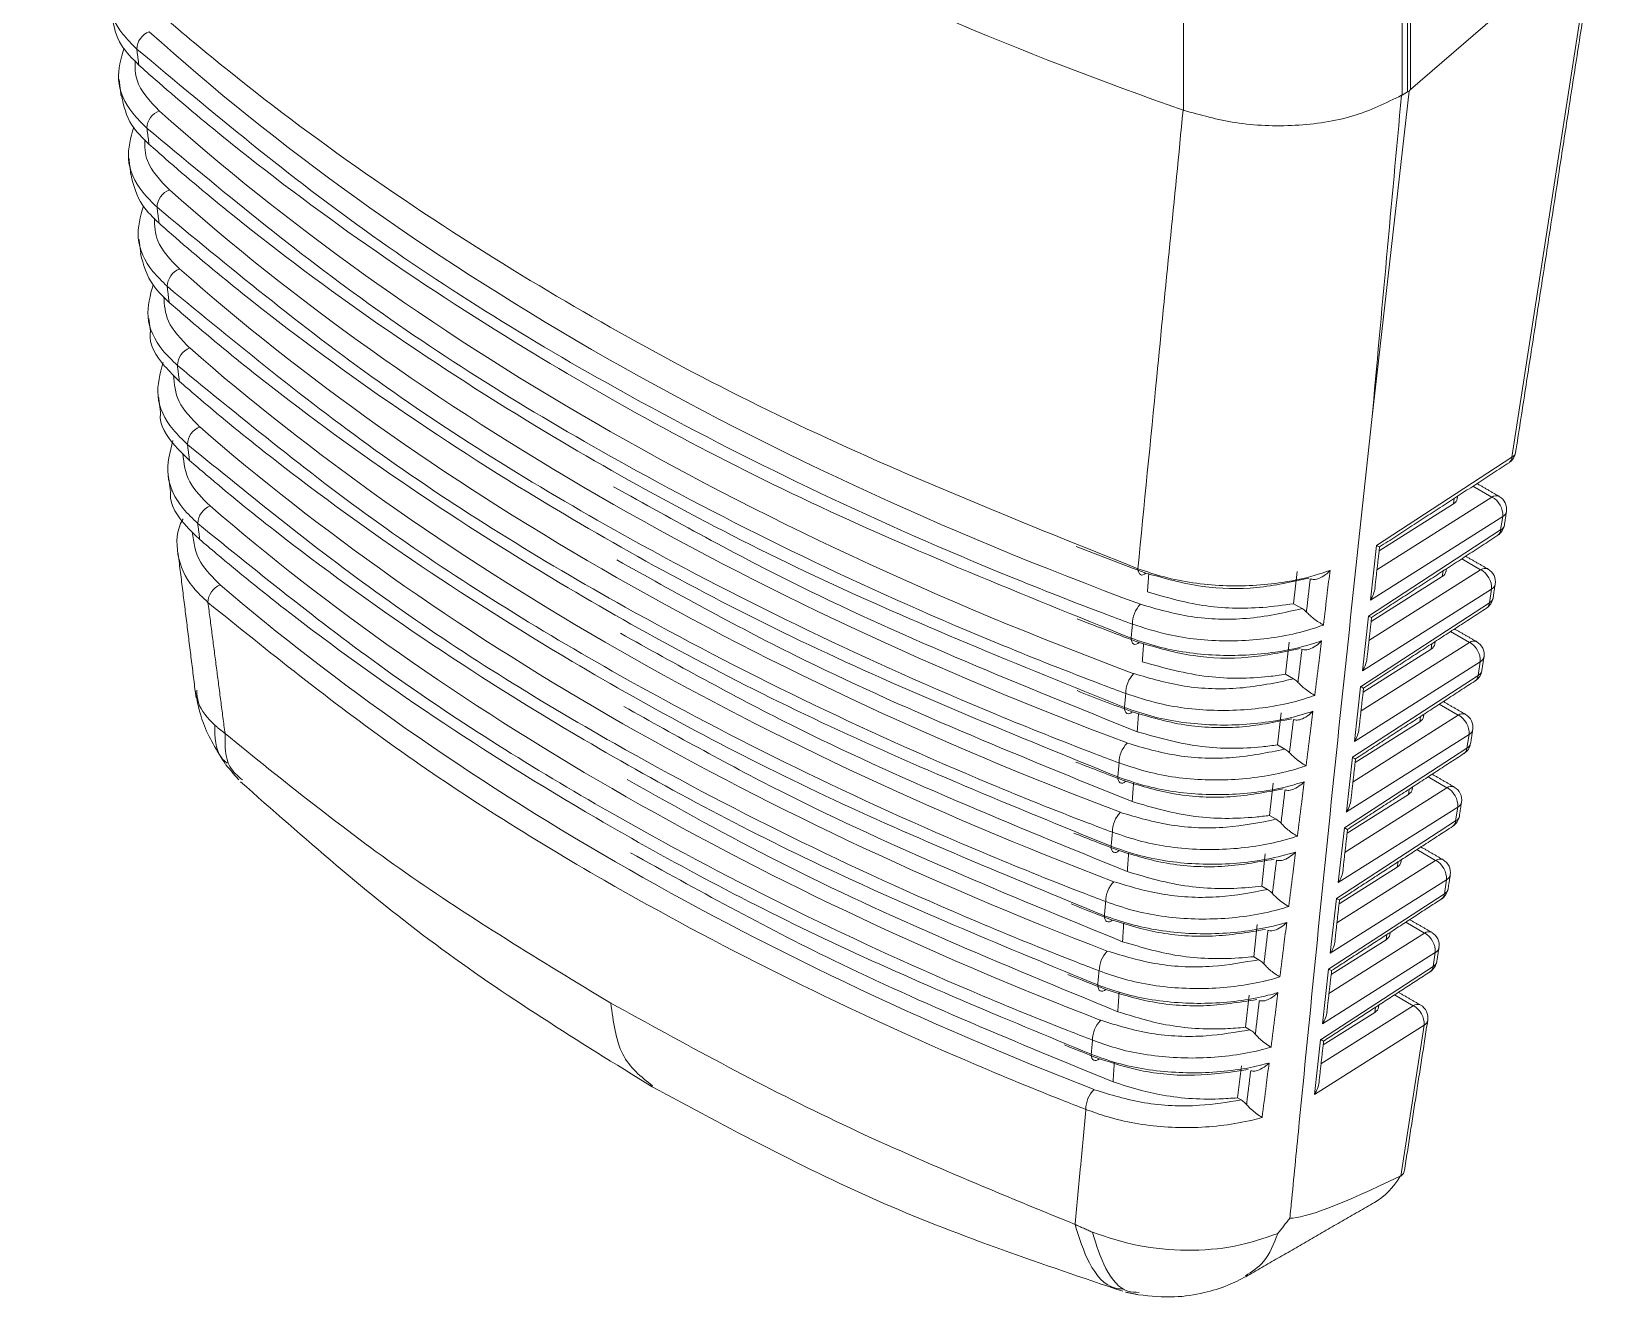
# Model space of a CAD drawing. Extents: x 12.1 to 108.7, y 1 to 80.4.
# Drawn here: x 75.076 to 76.145, y 57.754 to 58.606 of the extents above; entities that cross this region are included whole.
import ezdxf

# ---------------------------------------------------------------- set-up
doc = ezdxf.new("R2010")
doc.units = 0
doc.header["$MEASUREMENT"] = 0
doc.linetypes.add('SLD-Solid', pattern=[0])
doc.layers.add('OBJECT', color=7, linetype='CONTINUOUS')

msp = doc.modelspace()

# ---------------------------------------------------------------- linework, layer by layer
at = {"layer": 'OBJECT', "linetype": 'SLD-Solid', "lineweight": 15}
for p, q in [((76.1256, 58.6722), (76.0042, 58.5672)), ((75.9984, 58.5635), (75.9984, 58.6656)), ((76.002, 58.6677), (76.002, 58.5657)), ((76.0042, 58.5672), (76.0042, 58.6689)), ((75.8512, 58.655), (75.8512, 58.5533)), ((76.1223, 58.6421), (76.0724, 58.3197)), ((75.9781, 58.3451), (76.0031, 58.5662)), ((76.002, 58.5657), (75.9984, 58.5635)), ((75.9984, 58.5635), (75.9981, 58.5634)), ((75.9812, 58.2604), (76.0724, 58.3197)), ((76.0589, 58.2929), (76.0461, 58.3003)), ((75.9815, 58.244), (76.0589, 58.2929)), ((75.983, 58.2568), (76.033, 58.2884)), ((76.033, 58.2884), (76.0336, 58.2922)), ((76.0662, 58.2799), (75.9771, 58.2235)), ((76.0648, 58.2708), (76.0662, 58.2799)), ((75.9759, 58.2129), (76.0648, 58.2708)), ((75.9771, 58.2235), (75.9812, 58.2604)), ((75.9761, 58.1965), (76.0513, 58.244)), ((76.0513, 58.244), (76.0386, 58.2514)), ((75.9254, 58.2212), (75.9278, 58.2428)), ((75.9776, 58.2093), (76.0255, 58.2395)), ((76.0255, 58.2395), (76.026, 58.2432)), ((76.0586, 58.231), (75.9717, 58.176)), ((76.0572, 58.2218), (76.0586, 58.231)), ((75.9311, 58.2179), (75.9254, 58.2212)), ((75.9705, 58.1653), (76.0572, 58.2218)), ((75.9717, 58.176), (75.9759, 58.2129)), ((76.0438, 58.1951), (76.031, 58.2025)), ((75.92, 58.1737), (75.9225, 58.1953)), ((75.9708, 58.149), (76.0438, 58.1951)), ((75.9722, 58.1617), (76.0179, 58.1906)), ((76.0179, 58.1906), (76.0185, 58.1943)), ((76.0511, 58.1821), (75.9663, 58.1285)), ((76.0496, 58.1729), (76.0511, 58.1821)), ((75.9254, 58.1706), (75.92, 58.1737)), ((75.9651, 58.1178), (76.0496, 58.1729)), ((75.9663, 58.1285), (75.9705, 58.1653)), ((75.9146, 58.1262), (75.9171, 58.1478)), ((76.0362, 58.1462), (76.0235, 58.1535)), ((75.9654, 58.1014), (76.0362, 58.1462)), ((75.9668, 58.1142), (76.0103, 58.1417)), ((76.0103, 58.1417), (76.0109, 58.1453)), ((75.9195, 58.1233), (75.9146, 58.1262)), ((76.0435, 58.1332), (75.9609, 58.081)), ((76.0421, 58.1239), (76.0435, 58.1332)), ((75.9597, 58.0703), (76.0421, 58.1239)), ((75.9609, 58.081), (75.9651, 58.1178)), ((76.0286, 58.0973), (76.016, 58.1046)), ((75.9092, 58.0786), (75.9117, 58.1003)), ((75.96, 58.0539), (76.0286, 58.0973)), ((76.0027, 58.0928), (76.0033, 58.0964)), ((76.0359, 58.0843), (75.9555, 58.0335)), ((75.9614, 58.0667), (76.0027, 58.0928)), ((76.0345, 58.075), (76.0359, 58.0843)), ((75.9137, 58.0761), (75.9092, 58.0786)), ((75.9543, 58.0228), (76.0345, 58.075)), ((75.9555, 58.0335), (75.9597, 58.0703)), ((75.9039, 58.0311), (75.9063, 58.0528)), ((76.021, 58.0484), (76.0084, 58.0557)), ((75.9546, 58.0064), (76.021, 58.0484)), ((75.9561, 58.0192), (75.9952, 58.0439)), ((75.9952, 58.0439), (75.9957, 58.0474)), ((75.9078, 58.0288), (75.9039, 58.0311)), ((76.0284, 58.0354), (75.9501, 57.9859)), ((76.0269, 58.026), (76.0284, 58.0354)), ((75.9489, 57.9753), (76.0269, 58.026)), ((75.9501, 57.9859), (75.9543, 58.0228)), ((75.8985, 57.9836), (75.9009, 58.0053)), ((75.9492, 57.9589), (76.0135, 57.9995)), ((75.9876, 57.995), (75.9881, 57.9985)), ((76.0135, 57.9995), (76.0009, 58.0068)), ((75.9507, 57.9717), (75.9876, 57.995)), ((75.9019, 57.9816), (75.8985, 57.9836)), ((75.9436, 57.9277), (76.0193, 57.9771)), ((76.0208, 57.9865), (75.9448, 57.9384)), ((76.0193, 57.9771), (76.0208, 57.9865)), ((75.9448, 57.9384), (75.9489, 57.9753)), ((75.8931, 57.9361), (75.8955, 57.9577)), ((76.0059, 57.9506), (75.9934, 57.9579)), ((75.9438, 57.9114), (76.0059, 57.9506)), ((75.9453, 57.9242), (75.98, 57.9461)), ((75.98, 57.9461), (75.9806, 57.9495)), ((75.896, 57.9344), (75.8931, 57.9361)), ((76.0132, 57.9376), (75.9394, 57.8909)), ((76.0132, 57.9376), (75.9975, 57.836)), ((75.9394, 57.8909), (75.9436, 57.9277)), ((75.8877, 57.8886), (75.8902, 57.9102)), ((75.89, 57.8872), (75.8877, 57.8886))]:
    msp.add_line(p, q, dxfattribs=at)
at = {"layer": 'OBJECT', "linetype": 'SLD-Solid', "lineweight": 15, "flags": 128}
for points in [[(75.8259, 58.2418), (75.8249, 58.2411), (75.8239, 58.2406), (75.823, 58.2405), (75.8222, 58.2408), (75.8216, 58.2413), (75.8211, 58.2422), (75.8207, 58.2434), (75.8206, 58.2447)], [(75.8214, 58.1951), (75.8204, 58.1943), (75.8194, 58.1939), (75.8185, 58.1938), (75.8177, 58.194), (75.817, 58.1946), (75.8165, 58.1955), (75.8162, 58.1966), (75.816, 58.198)], [(75.8169, 58.1484), (75.8158, 58.1476), (75.8149, 58.1472), (75.814, 58.1471), (75.8132, 58.1473), (75.8125, 58.1479), (75.812, 58.1488), (75.8116, 58.1499), (75.8115, 58.1513)], [(75.8124, 58.1017), (75.8114, 58.1009), (75.8104, 58.1005), (75.8095, 58.1004), (75.8086, 58.1006), (75.808, 58.1012), (75.8075, 58.1021), (75.8071, 58.1032), (75.807, 58.1046)], [(75.8079, 58.055), (75.8069, 58.0542), (75.8059, 58.0538), (75.805, 58.0537), (75.8042, 58.0539), (75.8035, 58.0545), (75.803, 58.0554), (75.8026, 58.0565), (75.8025, 58.0579)], [(75.8035, 58.0083), (75.8024, 58.0075), (75.8014, 58.0071), (75.8005, 58.007), (75.7997, 58.0072), (75.799, 58.0078), (75.7985, 58.0087), (75.7981, 58.0098), (75.798, 58.0112)], [(75.799, 57.9616), (75.798, 57.9608), (75.797, 57.9604), (75.7961, 57.9603), (75.7952, 57.9606), (75.7945, 57.9611), (75.794, 57.962), (75.7937, 57.9632), (75.7935, 57.9646)], [(75.7946, 57.9149), (75.7936, 57.9142), (75.7925, 57.9137), (75.7916, 57.9137), (75.7908, 57.9139), (75.7901, 57.9145), (75.7896, 57.9153), (75.7892, 57.9165), (75.7891, 57.9179)]]:
    msp.add_lwpolyline(points, dxfattribs=at)
at = {"layer": 'OBJECT', "linetype": 'SLD-Solid', "lineweight": 15}
for centre, radius, start, end in [((76.7096, 61.0185), 2.6103, 243.2151, 250.798), ((75.1595, 58.594), 0.013, 110.834, 178.0602), ((75.1663, 58.5408), 0.013, 111.0096, 178.0787), ((75.1731, 58.4876), 0.013, 111.186, 178.0972), ((75.18, 58.4344), 0.013, 111.3631, 178.1158), ((75.1869, 58.3812), 0.0131, 111.541, 178.1346), ((75.1937, 58.328), 0.0131, 111.7197, 178.1534), ((76.065, 58.3245), 0.01, 303.0601, 351.1981), ((76.0678, 58.3199), 0.00462, 305.6407, 357.5206), ((76.0703, 58.3239), 0.00472, 296.7666, 348.7975), ((75.2007, 58.2748), 0.0131, 111.8992, 178.1723), ((76.0618, 58.2889), 0.00496, 65.3431, 125.2959), ((76.052, 58.2805), 0.0143, 357.7219, 60.9233), ((76.0588, 58.2847), 0.01, 351.1981, 60.0027), ((76.0641, 58.2841), 0.00472, 296.7666, 348.7975), ((76.0574, 58.2756), 0.01, 303.0601, 351.1981), ((76.0602, 58.271), 0.00462, 305.6407, 357.5206), ((76.0627, 58.275), 0.00472, 296.7666, 348.7975), ((76.0542, 58.24), 0.00496, 65.3431, 125.2959), ((76.0444, 58.2316), 0.0143, 357.7219, 60.9233), ((76.0513, 58.2358), 0.01, 351.1981, 60.0027), ((75.2076, 58.2216), 0.0132, 112.0794, 178.1913), ((76.0565, 58.2352), 0.00472, 296.7666, 348.7975), ((76.0498, 58.2266), 0.01, 303.0601, 351.1981), ((76.0551, 58.226), 0.00472, 296.7666, 348.7975), ((75.8362, 58.2075), 0.0193, 136.3229, 180.2906), ((76.0526, 58.222), 0.00462, 305.6407, 357.5206), ((76.0466, 58.1911), 0.00496, 65.3431, 125.2959), ((76.0368, 58.1827), 0.0143, 357.7219, 60.9233), ((76.0437, 58.1869), 0.01, 351.1981, 60.0027), ((76.0489, 58.1863), 0.00472, 296.7666, 348.7975), ((75.8316, 58.1608), 0.0192, 136.0962, 180.2779), ((76.0423, 58.1777), 0.01, 303.0601, 351.1981), ((76.045, 58.1731), 0.00462, 305.6407, 357.5206), ((76.0475, 58.1771), 0.00472, 296.7666, 348.7975), ((76.0391, 58.1422), 0.00496, 65.3431, 125.2959), ((76.0293, 58.1338), 0.0143, 357.7219, 60.9233), ((76.0361, 58.138), 0.01, 351.1981, 60.0027), ((75.827, 58.1141), 0.0191, 135.8695, 180.2651), ((76.0347, 58.1287), 0.01, 303.0601, 351.1981), ((76.0399, 58.1281), 0.00472, 296.7666, 348.7975), ((76.0414, 58.1374), 0.00472, 296.7666, 348.7975), ((76.0374, 58.1241), 0.00462, 305.6407, 357.5206), ((76.0315, 58.0933), 0.00496, 65.3431, 125.2959), ((76.0217, 58.0849), 0.0143, 357.7219, 60.9233), ((76.0286, 58.0891), 0.01, 351.1981, 60.0027), ((76.0338, 58.0885), 0.00472, 296.7666, 348.7975), ((75.8224, 58.0675), 0.019, 135.6426, 180.2521), ((76.0271, 58.0798), 0.01, 303.0601, 351.1981), ((76.0299, 58.0752), 0.00462, 305.6407, 357.5206), ((76.0324, 58.0792), 0.00472, 296.7666, 348.7975), ((76.0239, 58.0444), 0.00496, 65.3431, 125.2959), ((76.0141, 58.036), 0.0143, 357.7219, 60.9233), ((76.021, 58.0402), 0.01, 351.1981, 60.0027), ((75.8178, 58.0208), 0.0189, 135.4157, 180.2389), ((76.0262, 58.0396), 0.00472, 296.7666, 348.7975), ((76.0195, 58.0308), 0.01, 303.0601, 351.1981), ((76.0223, 58.0262), 0.00462, 305.6407, 357.5206), ((76.0248, 58.0302), 0.00472, 296.7666, 348.7975), ((76.0163, 57.9955), 0.00496, 65.3431, 125.2959), ((76.0065, 57.9871), 0.0143, 357.7219, 60.9233), ((76.0134, 57.9913), 0.01, 351.1981, 60.0027), ((75.8133, 57.9741), 0.0188, 135.1887, 180.2255), ((76.0187, 57.9907), 0.00472, 296.7666, 348.7975), ((76.0119, 57.9819), 0.01, 303.0601, 351.1981), ((76.0147, 57.9773), 0.00462, 305.6407, 357.5206), ((76.0172, 57.9813), 0.00472, 296.7666, 348.7975), ((76.0088, 57.9466), 0.00496, 65.3431, 125.2959), ((75.999, 57.9382), 0.0143, 357.7219, 60.9233), ((76.0058, 57.9424), 0.01, 351.1981, 60.0027), ((75.8088, 57.9275), 0.0188, 134.9615, 180.2121), ((76.0111, 57.9418), 0.00472, 296.7666, 348.7975), ((75.8042, 57.8809), 0.0187, 134.7343, 180.1984)]:
    msp.add_arc(centre, radius, start, end, dxfattribs=at)
for centre, major_axis, ratio, start_param, end_param in [((77.0203, 59.3131), (2.2169, 0.0169), 0.582304, 3.708036, 4.137067), ((75.9172, 57.8166), (0.0912, 0.7506), 0.103906, 0.064837, 0.077928), ((75.9172, 57.8161), (0.0954, 0.7545), 0.096523, 0.107077, 0.120165), ((77.8104, 62.488), (1.7566, 14.6383), 0.094069, 1.853491, 1.869003), ((77.0203, 59.2625), (2.2137, 0.0169), 0.582304, 3.711401, 4.133702), ((77.0203, 59.2119), (2.2104, 0.0169), 0.582304, 3.714774, 4.130329), ((77.0203, 59.1613), (2.2072, 0.0168), 0.582304, 3.718154, 4.126948), ((77.0203, 59.1106), (2.2039, 0.0168), 0.582304, 3.721543, 4.123559), ((77.0203, 59.06), (2.2007, 0.0168), 0.582304, 3.72494, 4.120162), ((77.0203, 59.0094), (2.1974, 0.0168), 0.582304, 3.728346, 4.116757), ((76.0255, 58.2923), (0.0101, -0.0001), 0.569185, 5.564189, 6.202605), ((77.0188, 59.3056), (2.2176, -0.0166), 0.572227, 4.123419, 4.148673), ((75.9739, 58.2652), (0.0094, -0.00581), 0.034264, 5.635308, 6.267035), ((77.0203, 58.9588), (2.1942, 0.0167), 0.582304, 3.731759, 4.113343), ((76.0179, 58.2434), (0.0101, -0.0001), 0.569185, 5.564189, 6.202605), ((75.9697, 58.2284), (0.0075, 0.0119), 0.628226, 4.700221, 5.364248), ((75.9685, 58.2177), (0.0094, -0.00581), 0.034264, 5.635308, 6.267035), ((77.0188, 59.2549), (2.2143, -0.0166), 0.572227, 4.12283, 4.14531), ((76.0104, 58.1945), (0.0101, -0.0001), 0.569185, 5.564189, 6.202605), ((75.9643, 58.1808), (0.0075, 0.0119), 0.628226, 4.700221, 5.364248), ((77.0188, 59.2043), (2.2111, -0.0166), 0.572227, 4.121741, 4.141939), ((75.9631, 58.1702), (0.0094, -0.00581), 0.034264, 5.635308, 6.267035), ((75.9589, 58.1333), (0.0075, 0.0119), 0.628226, 4.700221, 5.364248), ((76.0028, 58.1456), (0.0101, -0.0001), 0.569185, 5.564189, 6.202605), ((75.9577, 58.1226), (0.0094, -0.00581), 0.034264, 5.635308, 6.267035), ((77.0188, 59.1537), (2.2078, -0.0165), 0.572227, 4.120272, 4.13856), ((75.9952, 58.0967), (0.0101, -0.0001), 0.569185, 5.564189, 6.202605), ((75.9535, 58.0858), (0.0075, 0.0119), 0.628226, 4.700221, 5.364248), ((77.0188, 59.1031), (2.2046, -0.0165), 0.572227, 4.118507, 4.135173), ((75.9523, 58.0751), (0.0094, -0.00581), 0.034264, 5.635308, 6.267035), ((75.9482, 58.0383), (0.0075, 0.0119), 0.628226, 4.700221, 5.364248), ((75.9876, 58.0478), (0.0101, -0.0001), 0.569185, 5.564189, 6.202605), ((77.0188, 59.0524), (2.2013, -0.0165), 0.572227, 4.116508, 4.131778), ((75.9469, 58.0276), (0.0094, -0.00581), 0.034264, 5.635308, 6.267035), ((75.9801, 57.9989), (0.0101, -0.0001), 0.569185, 5.564189, 6.202605), ((75.9428, 57.9908), (0.0075, 0.0119), 0.628226, 4.700221, 5.364248), ((77.0188, 59.0018), (2.1981, -0.0165), 0.572227, 4.114318, 4.128375), ((75.9416, 57.9801), (0.0094, -0.00581), 0.034264, 5.635308, 6.267035), ((75.9374, 57.9432), (0.0075, 0.0119), 0.628226, 4.700221, 5.364248), ((75.9725, 57.95), (0.0101, -0.0001), 0.569185, 5.564189, 6.202605), ((77.0188, 58.9512), (2.1948, -0.0164), 0.572227, 4.111971, 4.124963), ((75.9362, 57.9326), (0.0094, -0.00581), 0.034264, 5.635308, 6.267035), ((75.932, 57.8957), (0.0075, 0.0119), 0.628226, 4.700221, 5.364248), ((77.4525, 58.807), (1.5344, 0.9976), 0.038755, 3.198798, 3.439911), ((75.9227, 57.9238), (-0.0554, 0.1065), 0.604579, 3.168235, 3.501293)]:
    msp.add_ellipse(centre, major_axis=major_axis, ratio=ratio, start_param=start_param, end_param=end_param, dxfattribs=at)
for points, degree in [([(73.2678, 57.8762), (77.0567, 60.0634)], 1), ([(76.0749, 58.323), (76.1248, 58.6455)], 1), ([(75.1465, 58.5945), (75.1479, 58.5837)], 1), ([(75.1346, 58.5741), (75.1359, 58.5629)], 1), ([(75.8512, 58.5533), (75.851, 58.5534)], 1), ([(75.1533, 58.5412), (75.1547, 58.5305)], 1), ([(75.1412, 58.521), (75.1425, 58.5099)], 1), ([(75.1601, 58.488), (75.1615, 58.4772)], 1), ([(75.148, 58.4663), (75.1492, 58.4569)], 1), ([(75.1669, 58.4348), (75.1683, 58.424)], 1), ([(75.1546, 58.4132), (75.1558, 58.4038)], 1), ([(75.1738, 58.3816), (75.1752, 58.3708)], 1), ([(75.1612, 58.3601), (75.1624, 58.3507)], 1), ([(75.1806, 58.3284), (75.182, 58.3176)], 1), ([(75.9833, 58.2594), (76.0705, 58.3161)], 1), ([(75.1678, 58.307), (75.169, 58.2977)], 1), ([(76.0638, 58.2934), (76.0488, 58.3021)], 1), ([(76.0355, 58.2917), (76.0358, 58.2936)], 1), ([(76.0673, 58.274), (76.0687, 58.2832)], 1), ([(75.1875, 58.2752), (75.1889, 58.2644)], 1), ([(75.9779, 58.2119), (76.0629, 58.2672)], 1), ([(75.1742, 58.2559), (75.1864, 58.1578)], 1), ([(75.9801, 58.2318), (75.9833, 58.2594)], 1), ([(76.028, 58.2428), (76.0282, 58.2447)], 1), ([(76.0563, 58.2445), (76.0413, 58.2531)], 1), ([(75.8279, 58.2414), (75.827, 58.2292)], 1), ([(75.934, 58.2156), (75.9366, 58.2379)], 1), ([(76.0597, 58.2251), (76.0611, 58.2343)], 1), ([(75.1944, 58.222), (75.2059, 58.1337)], 1), ([(75.9725, 58.1644), (76.0553, 58.2182)], 1), ([(75.9748, 58.1843), (75.9779, 58.2119)], 1), ([(75.8169, 58.2074), (75.816, 58.198)], 1), ([(76.0487, 58.1956), (76.0337, 58.2042)], 1), ([(75.8244, 58.1944), (75.8235, 58.1821)], 1), ([(75.9283, 58.1682), (75.931, 58.1905)], 1), ([(76.0204, 58.1939), (76.0207, 58.1957)], 1), ([(76.0521, 58.1762), (76.0536, 58.1854)], 1), ([(75.9671, 58.1168), (76.0477, 58.1693)], 1), ([(75.8124, 58.1607), (75.8115, 58.1513)], 1), ([(75.9694, 58.1368), (75.9725, 58.1644)], 1), ([(75.821, 58.1473), (75.8201, 58.135)], 1), ([(76.0411, 58.1467), (76.0262, 58.1553)], 1), ([(75.199, 58.1394), (75.2059, 58.1338)], 1), ([(75.9226, 58.1209), (75.9253, 58.1432)], 1), ([(76.0128, 58.145), (76.0131, 58.1468)], 1), ([(76.0446, 58.1272), (76.046, 58.1365)], 1), ([(75.9617, 58.0693), (76.0401, 58.1204)], 1), ([(75.964, 58.0893), (75.9671, 58.1168)], 1), ([(75.2063, 58.113), (75.2151, 58.1026)], 1), ([(75.8079, 58.114), (75.807, 58.1046)], 1), ([(76.0336, 58.0978), (76.0187, 58.1064)], 1), ([(75.8176, 58.1003), (75.8167, 58.088)], 1), ([(75.9169, 58.0735), (75.9196, 58.0959)], 1), ([(76.0052, 58.0961), (76.0055, 58.0978)], 1), ([(76.037, 58.0783), (76.0384, 58.0876)], 1), ([(75.8034, 58.0674), (75.8025, 58.0579)], 1), ([(75.9563, 58.0218), (76.0326, 58.0714)], 1), ([(75.9586, 58.0418), (75.9617, 58.0693)], 1), ([(75.8143, 58.0533), (75.8134, 58.0409)], 1), ([(76.026, 58.0489), (76.0111, 58.0575)], 1), ([(75.9111, 58.0261), (75.9139, 58.0486)], 1), ([(75.9977, 58.0472), (75.9979, 58.0489)], 1), ([(76.0294, 58.0293), (76.0309, 58.0387)], 1), ([(75.7989, 58.0207), (75.798, 58.0112)], 1), ([(75.951, 57.9743), (76.025, 58.0225)], 1), ([(75.9532, 57.9943), (75.9563, 58.0218)], 1), ([(76.0184, 58), (76.0036, 58.0085)], 1), ([(75.811, 58.0062), (75.8102, 57.9937)], 1), ([(75.9054, 57.9788), (75.9081, 58.0013)], 1), ([(75.9901, 57.9983), (75.9904, 57.9999)], 1), ([(76.0218, 57.9804), (76.0233, 57.9898)], 1), ([(75.7944, 57.9741), (75.7935, 57.9646)], 1), ([(75.9456, 57.9268), (76.0174, 57.9735)], 1), ([(75.9478, 57.9467), (75.951, 57.9743)], 1), ([(75.8079, 57.9598), (75.807, 57.9466)], 1), ([(76.0108, 57.9511), (75.996, 57.9596)], 1), ([(75.8996, 57.9314), (75.9023, 57.954)], 1), ([(75.9825, 57.9494), (75.9828, 57.951)], 1), ([(76, 57.8396), (76.0157, 57.9409)], 1), ([(75.79, 57.9274), (75.7891, 57.9179)], 1), ([(75.9425, 57.8992), (75.9456, 57.9268)], 1), ([(75.8047, 57.9127), (75.8038, 57.8994)], 1), ([(75.8937, 57.8841), (75.8965, 57.9068)], 1), ([(75.7856, 57.8808), (75.7782, 57.8034)], 1), ([(75.9975, 57.836), (75.9973, 57.8359)], 1), ([(75.8932, 57.7682), (75.9798, 57.8182)], 1), ([(75.9148, 57.7973), (75.9228, 57.8076)], 1), ([(75.7899, 57.7982), (75.7782, 57.8034)], 1), ([(75.9148, 57.7973), (75.9053, 57.7941), (75.8863, 57.7876), (75.8535, 57.7852), (75.8202, 57.7881), (75.8, 57.7948), (75.7899, 57.7982)], 3), ([(75.8121, 57.7579), (75.8208, 57.7561)], 1)]:
    msp.add_open_spline(points, degree=degree, dxfattribs=at)
for points, knots in [([(75.1465, 58.5945), (75.1432, 58.5978), (75.1332, 58.6078), (75.125, 58.6265), (75.1293, 58.6413), (75.1314, 58.6483)], [0, 0, 0, 0, 0.206386, 0.623447, 1, 1, 1, 1]), ([(75.1411, 58.637), (75.1447, 58.6338), (75.1627, 58.6176), (75.2414, 58.5507), (75.384, 58.4505), (75.5945, 58.3351), (75.7449, 58.275), (75.8206, 58.2447)], [0, 0, 0, 0, 0.020664, 0.10333, 0.434805, 0.715264, 1, 1, 1, 1]), ([(75.1299, 58.6161), (75.1311, 58.6096), (75.1333, 58.5981), (75.1435, 58.5881), (75.1479, 58.5837)], [0, 0, 0, 0, 0.56166, 1, 1, 1, 1]), ([(75.1533, 58.5412), (75.15, 58.5445), (75.1399, 58.5545), (75.1316, 58.5732), (75.1359, 58.5881), (75.1379, 58.5951)], [0, 0, 0, 0, 0.206098, 0.62258, 1, 1, 1, 1]), ([(75.1453, 58.5867), (75.1453, 58.5822), (75.1452, 58.5702), (75.1553, 58.5596), (75.1616, 58.5529)], [0, 0, 0, 0, 0.371179, 1, 1, 1, 1]), ([(75.8169, 58.2074), (75.8113, 58.2095), (75.7833, 58.2199), (75.6674, 58.2653), (75.4956, 58.347), (75.2991, 58.4669), (75.1976, 58.5517), (75.1465, 58.5945)], [0, 0, 0, 0, 0.020946, 0.104745, 0.440757, 0.718361, 1, 1, 1, 1]), ([(75.1479, 58.5837), (75.1515, 58.5805), (75.1696, 58.5644), (75.2487, 58.4977), (75.3902, 58.3989), (75.5972, 58.2859), (75.7427, 58.2275), (75.816, 58.198)], [0, 0, 0, 0, 0.021019, 0.105105, 0.442277, 0.719147, 1, 1, 1, 1]), ([(75.1363, 58.563), (75.1377, 58.5562), (75.1402, 58.5446), (75.1504, 58.5346), (75.1547, 58.5305)], [0, 0, 0, 0, 0.5869605, 1, 1, 1, 1]), ([(75.9981, 58.5634), (75.9876, 58.5582), (75.9666, 58.5479), (75.9267, 58.5419), (75.8863, 58.5435), (75.8627, 58.5501), (75.8512, 58.5533)], [0, 0, 0, 0, 0.253584, 0.507165, 0.760847, 1, 1, 1, 1]), ([(75.851, 58.5534), (75.8451, 58.4935), (75.8348, 58.3906), (75.8248, 58.2878), (75.8206, 58.2447)], [0, 0, 0, 0, 0.581449, 1, 1, 1, 1]), ([(75.1601, 58.488), (75.1568, 58.4913), (75.1466, 58.5013), (75.1382, 58.52), (75.1424, 58.5349), (75.1444, 58.5419)], [0, 0, 0, 0, 0.205834, 0.621787, 1, 1, 1, 1]), ([(75.1518, 58.5337), (75.1519, 58.5288), (75.1521, 58.5167), (75.1623, 58.5061), (75.1684, 58.4997)], [0, 0, 0, 0, 0.398972, 1, 1, 1, 1]), ([(75.8124, 58.1607), (75.8068, 58.1628), (75.7789, 58.1733), (75.6632, 58.2189), (75.494, 58.3), (75.3017, 58.4178), (75.203, 58.4999), (75.1533, 58.5412)], [0, 0, 0, 0, 0.021311, 0.106567, 0.448429, 0.72234, 1, 1, 1, 1]), ([(75.1547, 58.5305), (75.1583, 58.5273), (75.1765, 58.5112), (75.256, 58.4446), (75.3964, 58.3473), (75.5997, 58.2368), (75.7406, 58.1799), (75.8115, 58.1513)], [0, 0, 0, 0, 0.0213857, 0.1069417, 0.4500063, 0.7231533, 1, 1, 1, 1]), ([(75.1426, 58.5099), (75.1443, 58.5028), (75.1471, 58.4912), (75.1575, 58.4811), (75.1615, 58.4772)], [0, 0, 0, 0, 0.612383, 1, 1, 1, 1]), ([(75.1669, 58.4348), (75.1636, 58.4381), (75.1534, 58.448), (75.1448, 58.4668), (75.1489, 58.4817), (75.1509, 58.4888)], [0, 0, 0, 0, 0.205595, 0.62107, 1, 1, 1, 1]), ([(75.1583, 58.4807), (75.1585, 58.4755), (75.159, 58.4633), (75.1693, 58.4526), (75.1752, 58.4465)], [0, 0, 0, 0, 0.427521, 1, 1, 1, 1]), ([(75.8079, 58.114), (75.8023, 58.1161), (75.7744, 58.1267), (75.659, 58.1726), (75.4923, 58.2529), (75.3043, 58.3687), (75.2084, 58.4481), (75.1601, 58.488)], [0, 0, 0, 0, 0.021688, 0.108454, 0.456371, 0.726448, 1, 1, 1, 1]), ([(75.1615, 58.4772), (75.1652, 58.474), (75.1834, 58.458), (75.2633, 58.3916), (75.4026, 58.2958), (75.6023, 58.1876), (75.7385, 58.1324), (75.807, 58.1046)], [0, 0, 0, 0, 0.021766, 0.108843, 0.458007, 0.72729, 1, 1, 1, 1]), ([(75.149, 58.4568), (75.1509, 58.4494), (75.154, 58.4377), (75.1645, 58.4276), (75.1683, 58.424)], [0, 0, 0, 0, 0.6379645, 1, 1, 1, 1]), ([(75.1738, 58.3816), (75.1704, 58.3849), (75.1601, 58.3948), (75.1514, 58.4137), (75.1555, 58.4287), (75.1575, 58.436)], [0, 0, 0, 0, 0.203894, 0.615936, 1, 1, 1, 1]), ([(75.1647, 58.4278), (75.1651, 58.4222), (75.1659, 58.4099), (75.1764, 58.3992), (75.182, 58.3933)], [0, 0, 0, 0, 0.4568191, 1, 1, 1, 1]), ([(75.8034, 58.0674), (75.7978, 58.0695), (75.77, 58.08), (75.6549, 58.1262), (75.4907, 58.2059), (75.3068, 58.3196), (75.2138, 58.3962), (75.1669, 58.4348)], [0, 0, 0, 0, 0.0220789, 0.1104079, 0.4645947, 0.7306913, 1, 1, 1, 1]), ([(75.1683, 58.424), (75.172, 58.4208), (75.1904, 58.4048), (75.2707, 58.3385), (75.4088, 58.2442), (75.6049, 58.1385), (75.7364, 58.0849), (75.8025, 58.0579)], [0, 0, 0, 0, 0.0221595, 0.1108113, 0.4662945, 0.7315643, 1, 1, 1, 1]), ([(75.1556, 58.4038), (75.1556, 58.4036), (75.1543, 58.3959), (75.1617, 58.3841), (75.1718, 58.3742), (75.1752, 58.3708)], [0, 0, 0, 0, 0.016635, 0.664333, 1, 1, 1, 1]), ([(75.1806, 58.3284), (75.1772, 58.3317), (75.1669, 58.3416), (75.158, 58.3607), (75.1621, 58.376), (75.1642, 58.3835)], [0, 0, 0, 0, 0.201161, 0.607686, 1, 1, 1, 1]), ([(75.1711, 58.375), (75.1717, 58.3689), (75.1728, 58.3565), (75.1834, 58.3457), (75.1889, 58.3401)], [0, 0, 0, 0, 0.486851, 1, 1, 1, 1]), ([(75.7989, 58.0207), (75.7934, 58.0228), (75.7656, 58.0334), (75.6508, 58.0798), (75.4891, 58.1589), (75.3094, 58.2705), (75.2192, 58.3444), (75.1738, 58.3816)], [0, 0, 0, 0, 0.022484, 0.112433, 0.473117, 0.735079, 1, 1, 1, 1]), ([(75.1752, 58.3708), (75.1789, 58.3676), (75.1974, 58.3516), (75.278, 58.2855), (75.415, 58.1926), (75.6075, 58.0893), (75.7343, 58.0373), (75.798, 58.0112)], [0, 0, 0, 0, 0.022568, 0.112852, 0.474884, 0.735984, 1, 1, 1, 1]), ([(75.1625, 58.3507), (75.1625, 58.3502), (75.1612, 58.3421), (75.1689, 58.3303), (75.1788, 58.3207), (75.182, 58.3176)], [0, 0, 0, 0, 0.045827, 0.690269, 1, 1, 1, 1]), ([(75.9228, 57.8076), (75.9233, 57.8119), (75.9254, 57.8334), (75.9343, 57.924), (75.9515, 58.0984), (75.9685, 58.2565), (75.9781, 58.3451)], [0, 0, 0, 0, 0.024148, 0.120739, 0.507103, 1, 1, 1, 1]), ([(75.1875, 58.2752), (75.1841, 58.2785), (75.1737, 58.2884), (75.1647, 58.3077), (75.1688, 58.3233), (75.1708, 58.331)], [0, 0, 0, 0, 0.198776, 0.600486, 1, 1, 1, 1]), ([(75.1775, 58.3222), (75.1782, 58.3157), (75.1797, 58.3031), (75.1905, 58.2922), (75.1958, 58.287)], [0, 0, 0, 0, 0.5175918, 1, 1, 1, 1]), ([(75.7944, 57.9741), (75.7889, 57.9762), (75.7612, 57.9869), (75.6466, 58.0335), (75.4875, 58.1119), (75.312, 58.2214), (75.2246, 58.2926), (75.1806, 58.3284)], [0, 0, 0, 0, 0.022904, 0.114532, 0.481954, 0.739618, 1, 1, 1, 1]), ([(75.182, 58.3176), (75.1858, 58.3144), (75.2043, 58.2984), (75.2854, 58.2325), (75.4212, 58.141), (75.61, 58.0401), (75.7322, 57.9898), (75.7935, 57.9646)], [0, 0, 0, 0, 0.022991, 0.114968, 0.483791, 0.740558, 1, 1, 1, 1]), ([(75.1695, 58.2977), (75.1693, 58.2968), (75.1682, 58.2883), (75.1761, 58.2766), (75.1859, 58.2672), (75.1889, 58.2644)], [0, 0, 0, 0, 0.075139, 0.716501, 1, 1, 1, 1]), ([(75.8201, 58.135), (75.7424, 58.1663), (75.6179, 58.2164), (75.5086, 58.2771), (75.4675, 58.2999)], [0, 0, 0, 0, 0.624364, 1, 1, 1, 1]), ([(75.1944, 58.222), (75.1909, 58.2253), (75.1804, 58.2352), (75.1724, 58.2544), (75.1733, 58.2705), (75.1775, 58.2781), (75.1776, 58.2782)], [0, 0, 0, 0, 0.1973524, 0.5961885, 0.9944462, 1, 1, 1, 1]), ([(75.1838, 58.2695), (75.1848, 58.2625), (75.1866, 58.2497), (75.1977, 58.2388), (75.2026, 58.2338)], [0, 0, 0, 0, 0.549009, 1, 1, 1, 1]), ([(75.79, 57.9274), (75.7845, 57.9296), (75.7568, 57.9403), (75.6426, 57.9871), (75.4859, 58.0649), (75.3145, 58.1723), (75.23, 58.2408), (75.1875, 58.2752)], [0, 0, 0, 0, 0.023339, 0.11671, 0.491124, 0.744318, 1, 1, 1, 1]), ([(75.1889, 58.2644), (75.1927, 58.2612), (75.2113, 58.2453), (75.2928, 58.1795), (75.4274, 58.0895), (75.6126, 57.9909), (75.7301, 57.9423), (75.7891, 57.9179)], [0, 0, 0, 0, 0.02343, 0.117164, 0.493036, 0.745294, 1, 1, 1, 1]), ([(75.8167, 58.088), (75.7391, 58.1194), (75.6168, 58.1689), (75.5091, 58.2287), (75.4698, 58.2506)], [0, 0, 0, 0, 0.634567, 1, 1, 1, 1]), ([(75.8206, 58.2447), (75.8264, 58.2428), (75.844, 58.2368), (75.8776, 58.2321), (75.914, 58.234), (75.9376, 58.2393), (75.9476, 58.2428), (75.9499, 58.2436)], [0, 0, 0, 0, 0.147376, 0.444496, 0.741154, 0.940222, 1, 1, 1, 1]), ([(75.9366, 58.2379), (75.9374, 58.2377), (75.9393, 58.2372), (75.9429, 58.2382), (75.9466, 58.2404), (75.949, 58.2425), (75.9499, 58.2436), (75.9499, 58.2436)], [0, 0, 0, 0, 0.192792, 0.429646, 0.749305, 0.992256, 1, 1, 1, 1]), ([(75.9499, 58.2436), (75.9493, 58.2386), (75.9478, 58.2263), (75.9463, 58.214), (75.9455, 58.2068)], [0, 0, 0, 0, 0.4125571, 1, 1, 1, 1]), ([(75.9356, 58.2384), (75.9242, 58.2358), (75.9013, 58.2307), (75.8617, 58.2315), (75.8383, 58.2383), (75.8259, 58.2418)], [0, 0, 0, 0, 0.320862, 0.641681, 1, 1, 1, 1]), ([(75.827, 58.2292), (75.8391, 58.2256), (75.8633, 58.2185), (75.8985, 58.2175), (75.9185, 58.2202), (75.9254, 58.2212)], [0, 0, 0, 0, 0.3965623, 0.7931909, 1, 1, 1, 1]), ([(75.7856, 57.8808), (75.7801, 57.8829), (75.7525, 57.8937), (75.6385, 57.9408), (75.4843, 58.0178), (75.3171, 58.1231), (75.2354, 58.189), (75.1944, 58.222)], [0, 0, 0, 0, 0.023792, 0.118973, 0.500646, 0.749188, 1, 1, 1, 1]), ([(75.8223, 58.2208), (75.8334, 58.2176), (75.8556, 58.2111), (75.8948, 58.2098), (75.9189, 58.2151), (75.9311, 58.2179)], [0, 0, 0, 0, 0.327832, 0.655734, 1, 1, 1, 1]), ([(75.9311, 58.2179), (75.932, 58.2173), (75.933, 58.2166), (75.9339, 58.2157), (75.934, 58.2156)], [0, 0, 0, 0, 0.904059, 1, 1, 1, 1]), ([(75.9455, 58.2068), (75.9454, 58.2069), (75.9445, 58.2074), (75.9424, 58.2086), (75.9392, 58.2109), (75.9363, 58.2134), (75.9347, 58.2149), (75.934, 58.2156)], [0, 0, 0, 0, 0.007977, 0.2991, 0.602917, 0.800702, 1, 1, 1, 1]), ([(75.8134, 58.0409), (75.7358, 58.0725), (75.6156, 58.1214), (75.5097, 58.1804), (75.4721, 58.2013)], [0, 0, 0, 0, 0.645444, 1, 1, 1, 1]), ([(75.9455, 58.2068), (75.9432, 58.206), (75.9351, 58.2032), (75.914, 58.1979), (75.8804, 58.1949), (75.8443, 58.1985), (75.8248, 58.2049), (75.8169, 58.2074)], [0, 0, 0, 0, 0.0595529, 0.2080657, 0.5051628, 0.8026071, 1, 1, 1, 1]), ([(75.816, 58.198), (75.8218, 58.196), (75.8394, 58.19), (75.873, 58.1853), (75.9089, 58.1871), (75.9322, 58.1922), (75.9419, 58.1954), (75.9442, 58.1962)], [0, 0, 0, 0, 0.148954, 0.449261, 0.7491, 0.940502, 1, 1, 1, 1]), ([(75.9299, 58.1911), (75.9183, 58.1886), (75.8953, 58.1837), (75.8562, 58.1849), (75.8333, 58.1916), (75.8214, 58.1951)], [0, 0, 0, 0, 0.3247471, 0.6494482, 1, 1, 1, 1]), ([(75.931, 58.1905), (75.9318, 58.1903), (75.9337, 58.1899), (75.9374, 58.1909), (75.941, 58.1931), (75.9433, 58.1952), (75.9441, 58.1962), (75.9442, 58.1962)], [0, 0, 0, 0, 0.197188, 0.440796, 0.768919, 0.992188, 1, 1, 1, 1]), ([(75.9442, 58.1962), (75.9435, 58.1911), (75.942, 58.1789), (75.9405, 58.1666), (75.9397, 58.1594)], [0, 0, 0, 0, 0.412528, 1, 1, 1, 1]), ([(75.8235, 58.1821), (75.838, 58.178), (75.8647, 58.1705), (75.8993, 58.1707), (75.9162, 58.1731), (75.92, 58.1737)], [0, 0, 0, 0, 0.4782485, 0.8830442, 1, 1, 1, 1]), ([(75.8178, 58.1741), (75.8289, 58.1709), (75.8511, 58.1643), (75.8898, 58.163), (75.9135, 58.168), (75.9254, 58.1706)], [0, 0, 0, 0, 0.331872, 0.663815, 1, 1, 1, 1]), ([(75.9254, 58.1706), (75.9262, 58.17), (75.9272, 58.1693), (75.9282, 58.1684), (75.9283, 58.1682)], [0, 0, 0, 0, 0.873708, 1, 1, 1, 1]), ([(75.1858, 58.1629), (75.1872, 58.1554), (75.1906, 58.1379), (75.2004, 58.1222), (75.2061, 58.1133)], [0, 0, 0, 0, 0.429712, 1, 1, 1, 1]), ([(75.1869, 58.1631), (75.187, 58.1602), (75.1874, 58.1516), (75.1943, 58.1442), (75.199, 58.1394)], [0, 0, 0, 0, 0.336526, 1, 1, 1, 1]), ([(75.9397, 58.1594), (75.9374, 58.1587), (75.9293, 58.1559), (75.9081, 58.1508), (75.8744, 58.1481), (75.8389, 58.152), (75.8198, 58.1583), (75.8124, 58.1607)], [0, 0, 0, 0, 0.059276, 0.209421, 0.509831, 0.810598, 1, 1, 1, 1]), ([(75.9397, 58.1594), (75.9396, 58.1595), (75.9388, 58.1599), (75.9367, 58.1612), (75.9336, 58.1634), (75.9306, 58.1659), (75.9291, 58.1675), (75.9283, 58.1682)], [0, 0, 0, 0, 0.0080605, 0.2827252, 0.5938025, 0.7961233, 1, 1, 1, 1]), ([(75.8102, 57.9937), (75.7325, 58.0255), (75.6144, 58.074), (75.5101, 58.1321), (75.4744, 58.152)], [0, 0, 0, 0, 0.657056, 1, 1, 1, 1]), ([(75.8115, 58.1513), (75.8173, 58.1493), (75.8348, 58.1433), (75.8684, 58.1384), (75.9039, 58.1402), (75.9267, 58.145), (75.9361, 58.1481), (75.9384, 58.1488)], [0, 0, 0, 0, 0.150605, 0.454244, 0.75741, 0.940779, 1, 1, 1, 1]), ([(75.9241, 58.1438), (75.9125, 58.1414), (75.8893, 58.1368), (75.8507, 58.1383), (75.8283, 58.145), (75.8169, 58.1484)], [0, 0, 0, 0, 0.328834, 0.657619, 1, 1, 1, 1]), ([(75.9253, 58.1432), (75.9261, 58.143), (75.928, 58.1426), (75.9318, 58.1437), (75.9353, 58.1459), (75.9375, 58.1479), (75.9383, 58.1488), (75.9384, 58.1488)], [0, 0, 0, 0, 0.2018346, 0.4525474, 0.789382, 0.9921173, 1, 1, 1, 1]), ([(75.9384, 58.1488), (75.9377, 58.1437), (75.9362, 58.1315), (75.9347, 58.1193), (75.9338, 58.1121)], [0, 0, 0, 0, 0.412497, 1, 1, 1, 1]), ([(75.2073, 58.1138), (75.2059, 58.115), (75.1992, 58.121), (75.1991, 58.1312), (75.199, 58.1394)], [0, 0, 0, 0, 0.205051, 1, 1, 1, 1]), ([(75.2059, 58.1338), (75.2453, 58.1019), (75.3246, 58.0378), (75.4183, 57.981), (75.4656, 57.9524)], [0, 0, 0, 0, 0.496376, 1, 1, 1, 1]), ([(75.2176, 58.1026), (75.2144, 58.1053), (75.2059, 58.1123), (75.2059, 58.1256), (75.2059, 58.1338)], [0, 0, 0, 0, 0.384584, 1, 1, 1, 1]), ([(75.8133, 58.1274), (75.8244, 58.1241), (75.8465, 58.1176), (75.8847, 58.1162), (75.908, 58.121), (75.9195, 58.1233)], [0, 0, 0, 0, 0.336123, 0.672318, 1, 1, 1, 1]), ([(75.8201, 58.135), (75.8342, 58.131), (75.8606, 58.1234), (75.8945, 58.1235), (75.9111, 58.1257), (75.9146, 58.1262)], [0, 0, 0, 0, 0.477916, 0.890823, 1, 1, 1, 1]), ([(75.9195, 58.1233), (75.9204, 58.1227), (75.9215, 58.122), (75.9224, 58.121), (75.9226, 58.1209)], [0, 0, 0, 0, 0.8454414, 1, 1, 1, 1]), ([(75.9338, 58.1121), (75.9338, 58.1121), (75.9332, 58.1124), (75.9314, 58.1135), (75.9284, 58.1156), (75.9251, 58.1183), (75.9234, 58.1201), (75.9226, 58.1209)], [0, 0, 0, 0, 0.00815, 0.206907, 0.537753, 0.791262, 1, 1, 1, 1]), ([(75.807, 58.1046), (75.8128, 58.1026), (75.8302, 58.0965), (75.8638, 58.0916), (75.8989, 58.0933), (75.9213, 58.0979), (75.9303, 58.1007), (75.9325, 58.1014)], [0, 0, 0, 0, 0.152333, 0.459461, 0.766109, 0.941054, 1, 1, 1, 1]), ([(75.9338, 58.1121), (75.9316, 58.1113), (75.9234, 58.1087), (75.9022, 58.1038), (75.8684, 58.1013), (75.8335, 58.1055), (75.8148, 58.1117), (75.8079, 58.114)], [0, 0, 0, 0, 0.059002, 0.210856, 0.514734, 0.81898, 1, 1, 1, 1]), ([(75.2163, 58.1014), (75.259, 58.0637), (75.3448, 57.9878), (75.4437, 57.9268), (75.4934, 57.8961)], [0, 0, 0, 0, 0.497018, 1, 1, 1, 1]), ([(75.807, 57.9466), (75.7292, 57.9786), (75.6131, 58.0265), (75.5106, 58.0838), (75.4767, 58.1028)], [0, 0, 0, 0, 0.669469, 1, 1, 1, 1]), ([(75.9183, 58.0965), (75.9066, 58.0943), (75.8832, 58.0899), (75.8452, 58.0917), (75.8233, 58.0983), (75.8124, 58.1017)], [0, 0, 0, 0, 0.333137, 0.666224, 1, 1, 1, 1]), ([(75.9196, 58.0959), (75.9204, 58.0957), (75.9224, 58.0953), (75.9262, 58.0965), (75.9297, 58.0987), (75.9318, 58.1006), (75.9325, 58.1014), (75.9325, 58.1014)], [0, 0, 0, 0, 0.206748, 0.464933, 0.810722, 0.992044, 1, 1, 1, 1]), ([(75.9325, 58.1014), (75.9319, 58.0964), (75.9304, 58.0841), (75.9289, 58.0719), (75.928, 58.0647)], [0, 0, 0, 0, 0.412464, 1, 1, 1, 1]), ([(75.8167, 58.088), (75.8305, 58.084), (75.8565, 58.0764), (75.8897, 58.0763), (75.9061, 58.0783), (75.9092, 58.0786)], [0, 0, 0, 0, 0.477552, 0.899063, 1, 1, 1, 1]), ([(75.8088, 58.0807), (75.8199, 58.0774), (75.842, 58.0708), (75.8797, 58.0694), (75.9026, 58.0739), (75.9137, 58.0761)], [0, 0, 0, 0, 0.340601, 0.681276, 1, 1, 1, 1]), ([(75.9137, 58.0761), (75.9146, 58.0755), (75.9157, 58.0747), (75.9167, 58.0737), (75.9169, 58.0735)], [0, 0, 0, 0, 0.81911, 1, 1, 1, 1]), ([(75.928, 58.0647), (75.9279, 58.0647), (75.9274, 58.065), (75.9256, 58.0661), (75.9227, 58.0681), (75.9194, 58.0709), (75.9177, 58.0727), (75.9169, 58.0735)], [0, 0, 0, 0, 0.008242, 0.187016, 0.525647, 0.786187, 1, 1, 1, 1]), ([(75.928, 58.0647), (75.9257, 58.064), (75.9176, 58.0614), (75.8962, 58.0567), (75.8624, 58.0545), (75.828, 58.059), (75.8099, 58.0652), (75.8034, 58.0674)], [0, 0, 0, 0, 0.058731, 0.212374, 0.519887, 0.827777, 1, 1, 1, 1]), ([(75.8038, 57.8994), (75.7396, 57.9257), (75.6251, 57.9727), (75.5236, 58.0288), (75.479, 58.0535)], [0, 0, 0, 0, 0.560761, 1, 1, 1, 1]), ([(75.8025, 58.0579), (75.8083, 58.0559), (75.8257, 58.0498), (75.8592, 58.0448), (75.8938, 58.0464), (75.9158, 58.0508), (75.9244, 58.0534), (75.9267, 58.054)], [0, 0, 0, 0, 0.154143, 0.464926, 0.775223, 0.941326, 1, 1, 1, 1]), ([(75.9124, 58.0493), (75.9007, 58.0472), (75.8772, 58.0429), (75.8397, 58.0452), (75.8184, 58.0517), (75.8079, 58.055)], [0, 0, 0, 0, 0.3376749, 0.6752967, 1, 1, 1, 1]), ([(75.9139, 58.0486), (75.9147, 58.0484), (75.9167, 58.048), (75.9205, 58.0493), (75.924, 58.0515), (75.926, 58.0534), (75.9266, 58.054), (75.9267, 58.054)], [0, 0, 0, 0, 0.211945, 0.4779907, 0.8329677, 0.9919666, 1, 1, 1, 1]), ([(75.9267, 58.054), (75.926, 58.049), (75.9245, 58.0368), (75.923, 58.0245), (75.9221, 58.0173)], [0, 0, 0, 0, 0.41243, 1, 1, 1, 1]), ([(75.8134, 58.0409), (75.8269, 58.0369), (75.8524, 58.0294), (75.8849, 58.029), (75.901, 58.0308), (75.9039, 58.0311)], [0, 0, 0, 0, 0.477152, 0.907814, 1, 1, 1, 1]), ([(75.8044, 58.0341), (75.8154, 58.0307), (75.8375, 58.0241), (75.8746, 58.0226), (75.8972, 58.0268), (75.9078, 58.0288)], [0, 0, 0, 0, 0.345325, 0.690725, 1, 1, 1, 1]), ([(75.9221, 58.0173), (75.9198, 58.0167), (75.9117, 58.0142), (75.8902, 58.0097), (75.8563, 58.0078), (75.8226, 58.0125), (75.805, 58.0186), (75.7989, 58.0207)], [0, 0, 0, 0, 0.058463, 0.213983, 0.525307, 0.837021, 1, 1, 1, 1]), ([(75.9078, 58.0288), (75.9087, 58.0282), (75.9099, 58.0275), (75.9109, 58.0263), (75.9111, 58.0261)], [0, 0, 0, 0, 0.794582, 1, 1, 1, 1]), ([(75.9221, 58.0173), (75.9221, 58.0173), (75.9216, 58.0176), (75.9199, 58.0186), (75.917, 58.0207), (75.9137, 58.0235), (75.9119, 58.0253), (75.9111, 58.0261)], [0, 0, 0, 0, 0.0083391, 0.1664042, 0.5129699, 0.7808481, 1, 1, 1, 1]), ([(75.798, 58.0112), (75.8038, 58.0092), (75.8212, 58.0031), (75.8547, 57.998), (75.8888, 57.9995), (75.9103, 58.0037), (75.9185, 58.0061), (75.9208, 58.0067)], [0, 0, 0, 0, 0.156042, 0.470658, 0.784781, 0.941595, 1, 1, 1, 1]), ([(75.9065, 58.002), (75.8947, 58), (75.8711, 57.9961), (75.8343, 57.9986), (75.8134, 58.0051), (75.8035, 58.0083)], [0, 0, 0, 0, 0.342466, 0.684876, 1, 1, 1, 1]), ([(75.9081, 58.0013), (75.909, 58.0011), (75.911, 58.0008), (75.9149, 58.0021), (75.9182, 58.0043), (75.9202, 58.0061), (75.9207, 58.0067), (75.9208, 58.0067)], [0, 0, 0, 0, 0.2174464, 0.4917592, 0.85615, 0.9918861, 1, 1, 1, 1]), ([(75.9208, 58.0067), (75.9201, 58.0016), (75.9186, 57.9894), (75.9171, 57.9772), (75.9162, 57.97)], [0, 0, 0, 0, 0.412394, 1, 1, 1, 1]), ([(75.7999, 57.9874), (75.8109, 57.9841), (75.833, 57.9773), (75.8696, 57.9758), (75.8917, 57.9798), (75.9019, 57.9816)], [0, 0, 0, 0, 0.350315, 0.700707, 1, 1, 1, 1]), ([(75.8102, 57.9937), (75.8233, 57.9898), (75.8484, 57.9823), (75.8802, 57.9818), (75.896, 57.9834), (75.8985, 57.9836)], [0, 0, 0, 0, 0.476713, 0.917132, 1, 1, 1, 1]), ([(75.9019, 57.9816), (75.9028, 57.981), (75.904, 57.9802), (75.9051, 57.979), (75.9054, 57.9788)], [0, 0, 0, 0, 0.771743, 1, 1, 1, 1]), ([(75.9162, 57.97), (75.9161, 57.97), (75.9157, 57.9703), (75.9141, 57.9712), (75.9113, 57.9732), (75.9079, 57.976), (75.9062, 57.9779), (75.9054, 57.9788)], [0, 0, 0, 0, 0.00844, 0.145047, 0.499694, 0.77523, 1, 1, 1, 1]), ([(75.9162, 57.97), (75.9139, 57.9693), (75.9057, 57.967), (75.8842, 57.9627), (75.8503, 57.9611), (75.8172, 57.9661), (75.8, 57.9721), (75.7944, 57.9741)], [0, 0, 0, 0, 0.058198, 0.215687, 0.531014, 0.846742, 1, 1, 1, 1]), ([(75.7935, 57.9646), (75.7993, 57.9625), (75.8167, 57.9564), (75.8501, 57.9512), (75.8838, 57.9526), (75.9048, 57.9566), (75.9126, 57.9588), (75.9148, 57.9594)], [0, 0, 0, 0, 0.158035, 0.476676, 0.794816, 0.941861, 1, 1, 1, 1]), ([(75.9006, 57.9548), (75.8887, 57.9529), (75.865, 57.9492), (75.8288, 57.9521), (75.8085, 57.9586), (75.799, 57.9616)], [0, 0, 0, 0, 0.347531, 0.695003, 1, 1, 1, 1]), ([(75.9023, 57.954), (75.9032, 57.9539), (75.9052, 57.9536), (75.9092, 57.955), (75.9125, 57.9571), (75.9144, 57.9589), (75.9148, 57.9593), (75.9148, 57.9594)], [0, 0, 0, 0, 0.223273, 0.506281, 0.8802991, 0.9918017, 1, 1, 1, 1]), ([(75.9148, 57.9594), (75.9142, 57.9543), (75.9127, 57.9421), (75.9111, 57.9299), (75.9102, 57.9227)], [0, 0, 0, 0, 0.4123561, 1, 1, 1, 1]), ([(75.7782, 57.8034), (75.7235, 57.8258), (75.6133, 57.8711), (75.515, 57.9252), (75.4656, 57.9524)], [0, 0, 0, 0, 0.496376, 1, 1, 1, 1]), ([(75.4938, 57.8967), (75.4861, 57.9027), (75.4707, 57.9147), (75.4673, 57.9399), (75.4656, 57.9524)], [0, 0, 0, 0, 0.501168, 1, 1, 1, 1]), ([(75.807, 57.9466), (75.8175, 57.9433), (75.8399, 57.9362), (75.8707, 57.9343), (75.8886, 57.9357), (75.8931, 57.9361)], [0, 0, 0, 0, 0.398446, 0.849042, 1, 1, 1, 1]), ([(75.7955, 57.9408), (75.8065, 57.9374), (75.8285, 57.9306), (75.8646, 57.929), (75.8863, 57.9328), (75.896, 57.9344)], [0, 0, 0, 0, 0.355595, 0.711266, 1, 1, 1, 1]), ([(75.896, 57.9344), (75.8969, 57.9338), (75.8982, 57.933), (75.8993, 57.9317), (75.8996, 57.9314)], [0, 0, 0, 0, 0.750494, 1, 1, 1, 1]), ([(75.9102, 57.9227), (75.908, 57.9221), (75.8998, 57.9198), (75.8782, 57.9157), (75.8442, 57.9145), (75.8117, 57.9196), (75.7951, 57.9256), (75.79, 57.9274)], [0, 0, 0, 0, 0.0579361, 0.2174948, 0.5370295, 0.8569768, 1, 1, 1, 1]), ([(75.9102, 57.9227), (75.9102, 57.9227), (75.9098, 57.9229), (75.9083, 57.9238), (75.9055, 57.9258), (75.9022, 57.9286), (75.9004, 57.9306), (75.8996, 57.9314)], [0, 0, 0, 0, 0.008547, 0.1229208, 0.4857861, 0.7693141, 1, 1, 1, 1]), ([(75.7891, 57.9179), (75.7948, 57.9158), (75.8122, 57.9096), (75.8456, 57.9045), (75.8787, 57.9058), (75.8993, 57.9095), (75.9067, 57.9115), (75.9089, 57.912)], [0, 0, 0, 0, 0.1601304, 0.4830007, 0.8053632, 0.9421234, 1, 1, 1, 1]), ([(75.8947, 57.9076), (75.8827, 57.9059), (75.8589, 57.9024), (75.8233, 57.9056), (75.8036, 57.912), (75.7946, 57.9149)], [0, 0, 0, 0, 0.352894, 0.705727, 1, 1, 1, 1]), ([(75.8965, 57.9068), (75.8974, 57.9067), (75.8995, 57.9064), (75.9035, 57.9078), (75.9067, 57.91), (75.9085, 57.9117), (75.9088, 57.912), (75.9089, 57.912)], [0, 0, 0, 0, 0.229448, 0.521602, 0.905447, 0.991713, 1, 1, 1, 1]), ([(75.9089, 57.912), (75.9082, 57.907), (75.9067, 57.8948), (75.9051, 57.8825), (75.9042, 57.8754)], [0, 0, 0, 0, 0.412316, 1, 1, 1, 1]), ([(75.4934, 57.8961), (75.5449, 57.8684), (75.6472, 57.8132), (75.7563, 57.7766), (75.8104, 57.7584)], [0, 0, 0, 0, 0.5029262, 1, 1, 1, 1]), ([(75.7911, 57.8941), (75.8021, 57.8907), (75.8241, 57.8839), (75.8595, 57.8823), (75.8808, 57.8857), (75.89, 57.8872)], [0, 0, 0, 0, 0.3611887, 0.7224557, 1, 1, 1, 1]), ([(75.8038, 57.8994), (75.8139, 57.8962), (75.8359, 57.8892), (75.8659, 57.8871), (75.8835, 57.8883), (75.8877, 57.8886)], [0, 0, 0, 0, 0.393565, 0.855353, 1, 1, 1, 1]), ([(75.9042, 57.8754), (75.9021, 57.8748), (75.8938, 57.8726), (75.8721, 57.8687), (75.8381, 57.8678), (75.8063, 57.8733), (75.7902, 57.8791), (75.7856, 57.8808)], [0, 0, 0, 0, 0.057678, 0.219414, 0.543377, 0.867765, 1, 1, 1, 1]), ([(75.89, 57.8872), (75.8909, 57.8866), (75.8922, 57.8857), (75.8934, 57.8844), (75.8937, 57.8841)], [0, 0, 0, 0, 0.73075, 1, 1, 1, 1]), ([(75.9042, 57.8754), (75.9042, 57.8754), (75.9039, 57.8756), (75.9024, 57.8765), (75.8998, 57.8783), (75.8964, 57.8813), (75.8945, 57.8832), (75.8937, 57.8841)], [0, 0, 0, 0, 0.008659, 0.099997, 0.471213, 0.763081, 1, 1, 1, 1]), ([(75.9975, 57.836), (75.9982, 57.8366), (75.9995, 57.8375), (75.9998, 57.839), (76, 57.8397)], [0, 0, 0, 0, 0.5222034, 1, 1, 1, 1]), ([(75.8107, 57.7598), (75.8087, 57.76), (75.7996, 57.7607), (75.7869, 57.7754), (75.7811, 57.7943), (75.7782, 57.8034)], [0, 0, 0, 0, 0.125025, 0.577965, 1, 1, 1, 1]), ([(75.8215, 57.7577), (75.8188, 57.7577), (75.8102, 57.7578), (75.7982, 57.7717), (75.7926, 57.7896), (75.7899, 57.7982)], [0, 0, 0, 0, 0.184841, 0.606178, 1, 1, 1, 1]), ([(75.8929, 57.7688), (75.8973, 57.7716), (75.9071, 57.7778), (75.912, 57.7904), (75.9148, 57.7973)], [0, 0, 0, 0, 0.448894, 1, 1, 1, 1]), ([(75.8212, 57.756), (75.8292, 57.7552), (75.844, 57.7537), (75.8642, 57.7568), (75.8809, 57.7619), (75.8894, 57.7663), (75.8934, 57.7684)], [0, 0, 0, 0, 0.316117, 0.581372, 0.802846, 1, 1, 1, 1])]:
    msp.add_open_spline(points, degree=3, knots=knots, dxfattribs=at)

doc.saveas('drawing.dxf')
